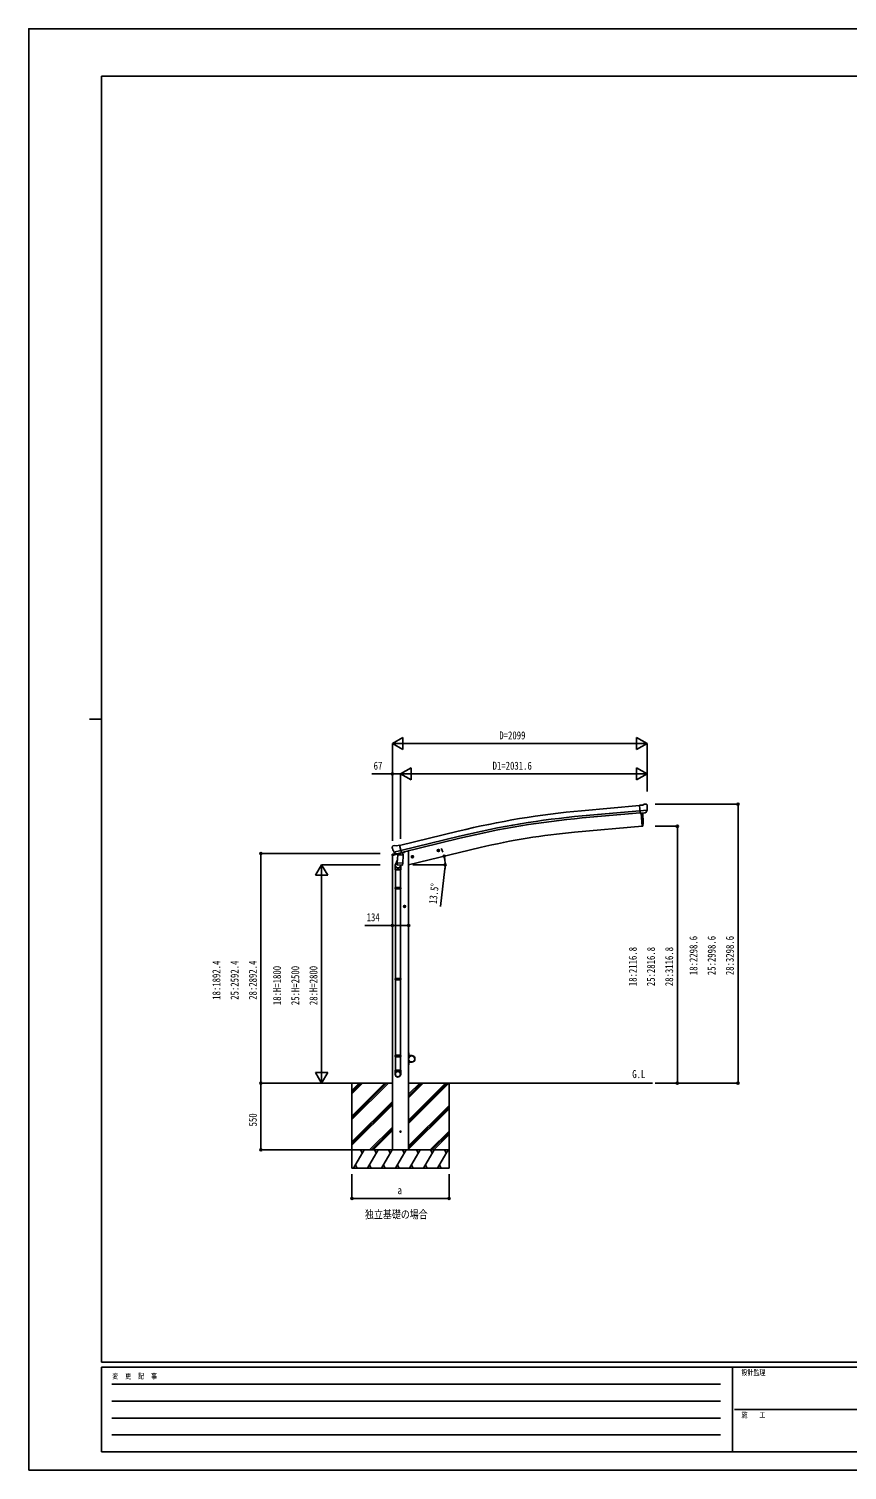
# Model space of a CAD drawing. Units: millimetres, scale not verified. Extents: x -8410 to 8410, y -5940 to 5940.
# Drawn here: x -8410 to -1666, y -5940 to 5940 of the extents above; entities that cross this region are included whole.
import ezdxf
from ezdxf.enums import TextEntityAlignment as Align

# ---------------------------------------------------------------- set-up
doc = ezdxf.new("R2010")
doc.units = ezdxf.units.MM
doc.header["$LTSCALE"] = 30
for name, color, linetype in [('0-2_USER1', 3, 'Continuous'), ('0-4_YKK_13', 4, 'Continuous'), ('0-5_YKK_A1', 4, 'Continuous'), ('0-6_YKK_D', 6, 'Continuous'), ('0-7_YKK_ZWAK', 7, 'Continuous')]:
    doc.layers.add(name, color=color, linetype=linetype)
doc.styles.add('ＭＳ ゴシック', font='')
doc.styles.get('ＭＳ ゴシック').set_extended_font_data('MS Gothic')

msp = doc.modelspace()

# ---------------------------------------------------------------- linework, layer by layer
at = {"layer": '0-4_YKK_13'}
for p, q in [((-3350.59, -457.7), (-3377.16, -460.03)), ((-3371.5, -524.69), (-3377.16, -460.03)), ((-3350.59, -457.7), (-3338.88, -450.94)), ((-3323.97, -449.35), (-3337.64, -450.54)), ((-3314.84, -455.1), (-3320.32, -450.5)), ((-3313.77, -457.14), (-3313.66, -458.49)), ((-3314.3, -499.99), (-3373.21, -505.15)), ((-3361.54, -523.82), (-3371.5, -524.69)), ((-3327.94, -520.88), (-3335.64, -521.55)), ((-3325.55, -519.48), (-3314.61, -500.54)), ((-5415.29, -805.39), (-5415.01, -806.54)), ((-5411.07, -796.81), (-5414.92, -803.11)), ((-5407.97, -794.56), (-5394.79, -791.4)), ((-5380.23, -794.07), (-5393.49, -791.37)), ((-5380.23, -794.07), (-5354.3, -787.85)), ((-5044.83, -834.56), (-5025.38, -829.89)), ((-5040.27, -826.78), (-5042.4, -833.98)), ((-5032.97, -825.03), (-5040.27, -826.78)), ((-5032.77, -841.95), (-5037.44, -822.5)), ((-5027.8, -830.47), (-5032.97, -825.03)), ((-5029.94, -837.67), (-5027.8, -830.47)), ((-5416.41, -873.72), (-5373.71, -863.47)), ((-5416.41, -866.83), (-5416.41, -873.72)), ((-5387.91, -857.62), (-5414.11, -863.91)), ((-5401.23, -845.69), (-5343.73, -831.89)), ((-5384.38, -860.6), (-5400.76, -846.11)), ((-5372.79, -910.12), (-5387.48, -948.68)), ((-5381.67, -861.17), (-5374.15, -859.37)), ((-5380.83, -861.07), (-5379.3, -860.7)), ((-5379.3, -860.7), (-5342.6, -851.89)), ((-5377.47, -860.93), (-5377.52, -861.67)), ((-5376.76, -862.71), (-5350.95, -869.14)), ((-5375.38, -947.36), (-5374.51, -934.89)), ((-5374.98, -948.71), (-5374.98, -948.71)), ((-5369.84, -868.05), (-5374.52, -934.89)), ((-5328.83, -938.09), (-5374.52, -934.89)), ((-5373.53, -949.49), (-5331.84, -952.41)), ((-5324.16, -871.25), (-5369.84, -868.05)), ((-5368.07, -864.87), (-5368.3, -868.16)), ((-5348.55, -853.71), (-5349.57, -868.32)), ((-5342.6, -851.89), (-5341.07, -851.52)), ((-5339.52, -849.41), (-5338.57, -849.48)), ((-5338.57, -849.48), (-5325.26, -864.8)), ((-5334.58, -854.07), (-5315.69, -849.54)), ((-5328.84, -938.08), (-5329.73, -950.78)), ((-5328.83, -938.09), (-5324.16, -871.25)), ((-5325.26, -864.8), (-5325.7, -871.14)), ((-5311.86, -841.36), (-5311.86, -844.68)), ((-5258.75, -885.92), (-5239.3, -881.25)), ((-5254.19, -878.14), (-5256.32, -885.33)), ((-5246.89, -876.39), (-5254.19, -878.14)), ((-5246.69, -893.31), (-5251.36, -873.86)), ((-5241.73, -881.83), (-5246.89, -876.39)), ((-5243.86, -889.03), (-5241.73, -881.83)), ((-5390.85, -990.76), (-5390.85, -956.41)), ((-5344.85, -990.76), (-5390.85, -990.76)), ((-5388.85, -990.76), (-5388.85, -1137.46)), ((-5343.45, -951.6), (-5348, -962.92)), ((-5346.85, -990.76), (-5346.85, -1137.46)), ((-5344.85, -956.1), (-5344.85, -990.76)), ((-5390.85, -1139.46), (-5389.85, -1137.46)), ((-5344.85, -1139.46), (-5390.85, -1139.46)), ((-5344.85, -1147.46), (-5390.85, -1147.46)), ((-5345.85, -1137.46), (-5389.85, -1137.46)), ((-5345.85, -1149.46), (-5389.85, -1149.46)), ((-5388.85, -1149.46), (-5388.85, -1886.64)), ((-5346.85, -1149.46), (-5346.85, -1886.64)), ((-5344.85, -1139.46), (-5345.85, -1137.46)), ((-5344.85, -1147.46), (-5345.85, -1149.46)), ((-5344.85, -1139.46), (-5344.85, -1147.46)), ((-5303.36, -1293.5), (-5323.36, -1293.5)), ((-5313.36, -1285.99), (-5319.86, -1289.75)), ((-5319.86, -1289.75), (-5319.86, -1297.25)), ((-5319.86, -1297.25), (-5313.36, -1301)), ((-5313.36, -1303.5), (-5313.36, -1283.5)), ((-5306.86, -1289.75), (-5313.36, -1285.99)), ((-5390.85, -1888.64), (-5389.85, -1886.64)), ((-5344.85, -1888.64), (-5390.85, -1888.64)), ((-5344.85, -1896.64), (-5390.85, -1896.64)), ((-5345.85, -1886.64), (-5389.85, -1886.64)), ((-5345.85, -1898.64), (-5389.85, -1898.64)), ((-5388.85, -1898.64), (-5388.85, -2641.83)), ((-5346.85, -1898.64), (-5346.85, -2641.83)), ((-5344.85, -1888.64), (-5345.85, -1886.64)), ((-5344.85, -1896.64), (-5345.85, -1898.64)), ((-5344.85, -1888.64), (-5344.85, -1896.64)), ((-5390.85, -2521.83), (-5389.85, -2519.83)), ((-5344.85, -2521.83), (-5390.85, -2521.83)), ((-5344.85, -2529.83), (-5390.85, -2529.83)), ((-5345.85, -2519.83), (-5389.85, -2519.83)), ((-5345.85, -2531.83), (-5389.85, -2531.83)), ((-5388.85, -2531.83), (-5388.85, -2641.83)), ((-5346.85, -2531.83), (-5346.85, -2641.83)), ((-5344.85, -2521.83), (-5345.85, -2519.83)), ((-5344.85, -2529.83), (-5345.85, -2531.83)), ((-5344.85, -2521.83), (-5344.85, -2529.83)), ((-5279.86, -2500), (-5277.86, -2500)), ((-5279.86, -2500), (-5279.86, -2522.7)), ((-5279.86, -2600), (-5279.86, -2577.3)), ((-5279.86, -2600), (-5277.86, -2600)), ((-5277.86, -2522.7), (-5277.86, -2500)), ((-5254.86, -2522.7), (-5277.86, -2522.7)), ((-5277.86, -2524.7), (-5254.86, -2524.7)), ((-5277.86, -2575.3), (-5254.86, -2575.3)), ((-5277.86, -2577.3), (-5277.86, -2600)), ((-5254.86, -2577.3), (-5277.86, -2577.3)), ((-5390.85, -2675.97), (-5390.85, -2641.83)), ((-5344.85, -2641.83), (-5390.85, -2641.83)), ((-5344.85, -2675.97), (-5344.85, -2641.83))]:
    msp.add_line(p, q, dxfattribs=at)
for points in [[(-3361.54, -523.82), (-3361.27, -523.88), (-3335.9, -521.66), (-3335.64, -521.55)], [(-3314.22, -499.36), (-3314.51, -500.34), (-3314.61, -500.54)], [(-5348.87, -853.3), (-5339.15, -850.96), (-5354.3, -787.85)], [(-5401.5, -845.12), (-5400.92, -845.96), (-5400.76, -846.11)], [(-5348.87, -853.3), (-5349.11, -853.45), (-5373.87, -859.39), (-5374.15, -859.37)], [(-5256.32, -885.33), (-5251.16, -890.78), (-5243.86, -889.03)], [(-5042.4, -833.98), (-5037.23, -839.42), (-5029.94, -837.67)], [(-5390.85, -1139.46), (-5390.85, -1147.46), (-5389.85, -1149.46)], [(-5313.36, -1301), (-5306.86, -1297.25), (-5306.86, -1289.75)], [(-5390.85, -1888.64), (-5390.85, -1896.64), (-5389.85, -1898.64)], [(-5390.85, -2521.83), (-5390.85, -2529.83), (-5389.85, -2531.83)]]:
    msp.add_lwpolyline(points, dxfattribs=at)
for centre, radius in [((-5035.1, -832.22), 8.5), ((-5035.1, -832.22), 7.7), ((-5035.1, -832.22), 6.5), ((-5249.02, -883.58), 8.5), ((-5249.02, -883.58), 7.7), ((-5249.02, -883.58), 6.5), ((-5313.36, -1293.5), 8.5), ((-5313.36, -1293.5), 7.7), ((-5313.36, -1293.5), 6.5), ((-5254.86, -2550), 25), ((-5346.86, -3150), 4.5)]:
    msp.add_circle(centre, radius, dxfattribs=at)
for centre, radius, start, end in [((-3337.38, -453.53), 3, 95, 120), ((-3323.54, -454.33), 5, 50.00648, 94.99352), ((-3515.28, -476.13), 202.4, 353.4085, 5), ((-5218.2, -759.29), 202.4, 193.5, 205.09125), ((-5406.8, -799.42), 5, 103.5, 148.5), ((-5394.09, -794.31), 3, 78.5, 103.5), ((-5413.41, -866.83), 3, 103.5, 180), ((-5380.95, -860.58), 0.5, 248.23754, 283.5), ((-5377.97, -860.89), 0.5, 356, 103.5), ((-5376.52, -861.74), 1, 176, 256), ((-5373.44, -947.53), 1.95, 175.04017, 217.47766), ((-5373.4, -947.5), 2, 217.40962, 266), ((-5350.6, -868.17), 1.03, 250.03897, 351.96569), ((-5347.95, -853.79), 0.604, 100.59842, 172.20595), ((-5341.19, -851.03), 0.5, 283.5, 318.76246), ((-5316.86, -844.68), 5, 283.5, 0), ((-5360.85, -956.41), 30, 177.45142, 180), ((-5331.7, -950.42), 2, 266, 349.46843), ((-5277.86, -2522.7), 2, 180, 270), ((-5277.86, -2577.3), 2, 90, 180), ((-5254.86, -2550), 27.3, 270, 90), ((-5254.86, -2550), 25.3, 270, 90)]:
    msp.add_arc(centre, radius, start, end, dxfattribs=at)
for centre, major_axis, ratio, start_param, end_param in [((-3309.45, -453.1), (-15.35, 3.44), 0.101033, 5.97514262, 5.97537366), ((-3316.77, -457.4), (2.71, -1.31), 0.997474, 0.53665673, 1.32256522), ((-3328.2, -517.88), (1.62, -2.54), 0.997631, 5.80419048, 5.89294842), ((-3328.27, -517.77), (-3.5, 2.17), 0.650902, 2.11455212, 2.18736272), ((-3328.15, -517.97), (1.62, -2.54), 0.997631, 5.96575902, 6.76218013), ((-5412.37, -804.67), (-1.57, -2.57), 0.99628, 4.71238898, 5.49965061), ((-5367.85, -956.1), (23, 0), 0.996195, 2.35855691, 6.32532375), ((-5367.85, -956.1), (21, 0), 0.996195, 2.77866839, 5.95123941), ((-5382.39, -858.35), (-0.73, -2.92), 0.997631, 5.80419048, 6.60061159), ((-5382.34, -858.12), (2.63, 3.16), 0.650902, 4.09582259, 4.16863319), ((-5382.37, -858.25), (-0.73, -2.92), 0.997631, 0.39023689, 0.47899483), ((-5367.85, -2674.23), (-23, 0), 0.996195, 3.14159265, 6.28318531), ((-5367.85, -2675.97), (-23, 0), 0.996195, 3.14159265, 6.28318531), ((-5367.85, -2675.97), (0, -23.43), 0.981806, 4.71238898, 7.85398163)]:
    msp.add_ellipse(centre, major_axis=major_axis, ratio=ratio, start_param=start_param, end_param=end_param, dxfattribs=at)
msp.add_ellipse((-5367.85, -2675.97), major_axis=(21, 0), ratio=0.996195, dxfattribs=at)
at = {"layer": '0-5_YKK_A1'}
for p, q in [((-3377.02, -461.64), (-3853.95, -504.7)), ((-3373.32, -504.48), (-3850.1, -547.48)), ((-3371.79, -521.46), (-3848.57, -564.45)), ((-3364.48, -524.07), (-3354.94, -633.21)), ((-5353.82, -790.4), (-4870.89, -673.1)), ((-3354.94, -633.21), (-3912.8, -682.02)), ((-5343.79, -832.16), (-4860.75, -714.84)), ((-5339.81, -848.74), (-4856.73, -731.4)), ((-5279.86, -950.12), (-4691.07, -808.76)), ((-5413.86, -873.11), (-5413.86, -3300)), ((-5279.86, -837), (-5291.48, -837)), ((-5279.86, -837), (-5279.86, -3300)), ((-5413.86, -2750), (-5764.14, -2750)), ((-5746.86, -2750), (-5746.86, -3450)), ((-5746.86, -3021.5), (-5475.35, -2750)), ((-5746.86, -3035.64), (-5461.21, -2750)), ((-5746.86, -3049.78), (-5447.07, -2750)), ((-5746.86, -2809.37), (-5687.49, -2750)), ((-5746.86, -2823.51), (-5673.35, -2750)), ((-5746.86, -2837.65), (-5659.2, -2750)), ((-5279.86, -2750), (-3270.51, -2750)), ((-5279.86, -3082.26), (-4947.59, -2750)), ((-5279.86, -3053.98), (-4975.88, -2750)), ((-5279.86, -3068.12), (-4961.73, -2750)), ((-5279.86, -2870.13), (-5159.73, -2750)), ((-5279.86, -2855.99), (-5173.87, -2750)), ((-5279.86, -2841.85), (-5188.01, -2750)), ((-4946.86, -2750), (-4946.86, -3450)), ((-5746.86, -3233.63), (-5413.86, -2900.63)), ((-5746.86, -3247.77), (-5413.86, -2914.78)), ((-5746.86, -3261.92), (-5413.86, -2928.92)), ((-5279.86, -3266.11), (-4946.86, -2933.11)), ((-5279.86, -3280.25), (-4946.86, -2947.25)), ((-5279.86, -3294.39), (-4946.86, -2961.39)), ((-5601.09, -3300), (-5413.86, -3112.76)), ((-5586.95, -3300), (-5413.86, -3126.91)), ((-5572.81, -3300), (-5413.86, -3141.05)), ((-5101.61, -3300), (-4946.86, -3145.24)), ((-5087.47, -3300), (-4946.86, -3159.38)), ((-5073.33, -3300), (-4946.86, -3173.53)), ((-4946.86, -3300), (-5746.86, -3300)), ((-5734.15, -3450), (-5647.55, -3300)), ((-5662.55, -3325.98), (-5677.55, -3300)), ((-5618.68, -3450), (-5532.08, -3300)), ((-5547.08, -3325.98), (-5562.08, -3300)), ((-5503.21, -3450), (-5416.61, -3300)), ((-5431.61, -3325.98), (-5446.61, -3300)), ((-5387.74, -3450), (-5301.14, -3300)), ((-5316.14, -3325.98), (-5331.14, -3300)), ((-5272.27, -3450), (-5185.67, -3300)), ((-5200.67, -3325.98), (-5215.67, -3300)), ((-5156.8, -3450), (-5070.2, -3300)), ((-5100.2, -3300), (-5085.2, -3325.98)), ((-5041.33, -3450), (-4954.73, -3300)), ((-4984.73, -3300), (-4969.73, -3325.98)), ((-5719.15, -3424.02), (-5704.16, -3450)), ((-5603.68, -3424.02), (-5588.69, -3450)), ((-5488.21, -3424.02), (-5473.21, -3450)), ((-5372.74, -3424.02), (-5357.74, -3450)), ((-5257.27, -3424.02), (-5242.27, -3450)), ((-5141.8, -3424.02), (-5126.8, -3450)), ((-5026.33, -3424.02), (-5011.34, -3450)), ((-5746.86, -3450), (-4946.86, -3450))]:
    msp.add_line(p, q, dxfattribs=at)
msp.add_lwpolyline([(-3364.48, -524.07), (-3354.94, -633.21), (-3352.39, -632.9)], dxfattribs=at)
for centre, radius, start, end in [((-3229.36, -7431.14), 6954.55, 95.15276, 103.65276), ((-3229.36, -7431.14), 6911.6, 95.15276, 103.65276), ((-3229.36, -7431.14), 6894.55, 95.15276, 103.65276), ((-4047.85, -578.39), 700, 355.76043, 4.54658), ((-3449.13, -5981.82), 5320.05, 95, 103.5), ((-3352.76, -629.92), 3, 277, 355.76043)]:
    msp.add_arc(centre, radius, start, end, dxfattribs=at)
at = {"layer": '0-6_YKK_D'}
for p, q in [((-5413.84, 48.65), (-5327.24, 98.65)), ((-5413.84, -753.01), (-5413.84, 49.65)), ((-5413.84, 48.65), (-5327.24, -1.35)), ((-5413.84, 48.65), (-5240.63, 48.65)), ((-5327.24, -1.35), (-5327.24, 98.65)), ((-3415.28, 48.65), (-5313.84, 48.65)), ((-3315.28, 48.65), (-3488.49, 48.65)), ((-3315.28, 48.65), (-3401.89, 98.65)), ((-3401.89, 98.65), (-3401.89, -1.35)), ((-3315.28, 48.65), (-3401.89, -1.35)), ((-3315.28, -345.59), (-3315.28, 49.65)), ((-5413.84, -753.01), (-5413.84, -200.35)), ((-5346.86, -201.35), (-5260.25, -151.35)), ((-5346.86, -737.15), (-5346.86, -200.35)), ((-5346.86, -737.15), (-5346.86, -200.35)), ((-5346.86, -201.35), (-5260.25, -251.35)), ((-5346.86, -201.35), (-5173.65, -201.35)), ((-5260.25, -251.35), (-5260.25, -151.35)), ((-5246.86, -201.35), (-3415.28, -201.35)), ((-3315.28, -201.35), (-3488.49, -201.35)), ((-3315.28, -201.35), (-3401.89, -151.35)), ((-3401.89, -151.35), (-3401.89, -251.35)), ((-3315.28, -201.35), (-3401.89, -251.35)), ((-3315.28, -345.59), (-3315.28, -200.35)), ((-3248.91, -451.35), (-2564.28, -451.35)), ((-2565.28, -2750), (-2565.28, -451.35)), ((-3248.91, -633.21), (-3064.28, -633.21)), ((-3065.28, -633.21), (-3065.28, -2750)), ((-5513.66, -857.58), (-6497.86, -857.58)), ((-6496.86, -857.58), (-6496.86, -2750)), ((-5996.86, -950.12), (-6046.86, -1036.72)), ((-5515.34, -950.12), (-5997.86, -950.12)), ((-5996.86, -950.12), (-5946.86, -1036.72)), ((-5996.86, -950.12), (-5996.86, -1123.32)), ((-5245.95, -950.09), (-4978.02, -950.09)), ((-6046.86, -1036.72), (-5946.86, -1036.72)), ((-5996.86, -1050.12), (-5996.86, -2650)), ((-4980.94, -984.04), (-5016.29, -1295.24)), ((-5996.86, -2750), (-5996.86, -2576.79)), ((-5996.86, -2750), (-6046.86, -2663.4)), ((-5946.86, -2663.4), (-6046.86, -2663.4)), ((-5996.86, -2750), (-5946.86, -2663.4)), ((-5786.96, -2750), (-6497.86, -2750)), ((-5765.14, -2750), (-6497.86, -2750)), ((-6496.86, -3300), (-6496.86, -2750)), ((-5786.96, -2750), (-5997.86, -2750)), ((-3248.91, -2750), (-3064.28, -2750)), ((-3248.91, -2750), (-2564.28, -2750)), ((-5747.86, -3300), (-6497.86, -3300)), ((-5746.86, -3501), (-5746.86, -3701)), ((-4946.86, -3501), (-4946.86, -3701)), ((-5746.86, -3700), (-4946.86, -3700))]:
    msp.add_line(p, q, dxfattribs=at)
for points in [[(-5346.86, -201.35), (-5413.84, -201.35), (-5583.44, -201.35)], [(-5279.86, -1450.12), (-5413.86, -1450.12), (-5641.06, -1450.12)]]:
    msp.add_lwpolyline(points, dxfattribs=at)
for centre in [(-5413.84, -201.35), (-2565.28, -451.35), (-3065.28, -633.21), (-6496.86, -857.58), (-4987.33, -879.89), (-4979.02, -950.09), (-5413.86, -1450.12), (-5279.86, -1450.12), (-6496.86, -2750), (-6496.86, -2750), (-3065.28, -2750), (-2565.28, -2750), (-6496.86, -3300), (-5746.86, -3700), (-4946.86, -3700)]:
    msp.add_circle(centre, 8.5, dxfattribs=at)
for start, end in [(19.99154, 26.48282), (0, 13.5), (7.17071, 13.5), (353.51888, 0)]:
    msp.add_arc((-5279.75, -950.09), 300.73, start, end, dxfattribs=at)
at = {"layer": '0-7_YKK_ZWAK'}
for p, q in [((7790.04, 5550), (-7809.96, 5550)), ((-7809.96, -5050), (-7809.96, 5550)), ((-7909.96, 250), (-7809.96, 250)), ((7790.04, -5050), (-7809.96, -5050)), ((-2609.96, -5090), (-7809.96, -5090)), ((-7809.96, -5790), (-7809.96, -5090)), ((-2609.96, -5090), (-2609.96, -5790)), ((-9.96, -5090), (-2609.96, -5090)), ((-7724.96, -5230), (-2709.96, -5230)), ((-7724.96, -5370), (-2709.96, -5370)), ((-2594.96, -5440), (-9.96, -5440)), ((-7724.96, -5510), (-2709.96, -5510)), ((-7724.96, -5650), (-2709.96, -5650)), ((-7809.96, -5790), (-2609.96, -5790)), ((-2609.96, -5790), (-9.96, -5790))]:
    msp.add_line(p, q, dxfattribs=at)
msp.add_lwpolyline([(-8410, -5940), (8410, -5940), (8410, 5940), (-8410, 5940)], close=True, dxfattribs=at)

# ---------------------------------------------------------------- texts
at = {"layer": '0-2_USER1', "style": 'ＭＳ ゴシック', "width": 0.8}
for s, p in [('G.L', (-3437, -2728)), ('独立基礎の場合', (-5639.8, -3885))]:
    msp.add_text(s, height=65.98, dxfattribs=at).set_placement(p, align=Align.BOTTOM_LEFT)
at = {"layer": '0-6_YKK_D', "style": 'ＭＳ ゴシック', "width": 0.8}
for s, p in [('D=2099', (-4532.56, 63.65)), ('67', (-5568.44, -186.35)), ('D1=2031.6', (-4587.87, -186.35)), ('134', (-5626.06, -1435.12)), ('a', (-5370.86, -3685))]:
    msp.add_text(s, height=65.98, dxfattribs=at).set_placement(p, align=Align.BOTTOM_LEFT)
for s, rotation, p in [('13.5°', 83.519, (-5029.5, -1278.64)), ('18:2298.6', 90, (-2880.28, -1859.88)), ('25:2998.6', 90, (-2730.28, -1859.88)), ('28:3298.6', 90, (-2580.28, -1859.88)), ('18:2116.8', 90, (-3380.28, -1950.8)), ('25:2816.8', 90, (-3230.28, -1950.8)), ('28:3116.8', 90, (-3080.28, -1950.8)), ('18:1892.4', 90, (-6811.86, -2062.99)), ('25:2592.4', 90, (-6661.86, -2062.99)), ('28:2892.4', 90, (-6511.86, -2062.99)), ('18:H=1800', 90, (-6311.86, -2106.86)), ('25:H=2500', 90, (-6161.86, -2106.86)), ('28:H=2800', 90, (-6011.86, -2106.86)), ('550', 90, (-6511.86, -3106.6))]:
    msp.add_text(s, height=65.98, rotation=rotation, dxfattribs=at).set_placement(p, align=Align.BOTTOM_LEFT)
at = {"layer": '0-7_YKK_ZWAK', "style": 'ＭＳ ゴシック', "width": 0.8}
for s, p in [('設計監理', (-2536.63, -5170)), ('変  更  記  事', (-7722.62, -5200)), ('施\u3000\u3000工', (-2536.63, -5520))]:
    msp.add_text(s, height=43.99, dxfattribs=at).set_placement(p, align=Align.BOTTOM_LEFT)

doc.saveas('drawing.dxf')
